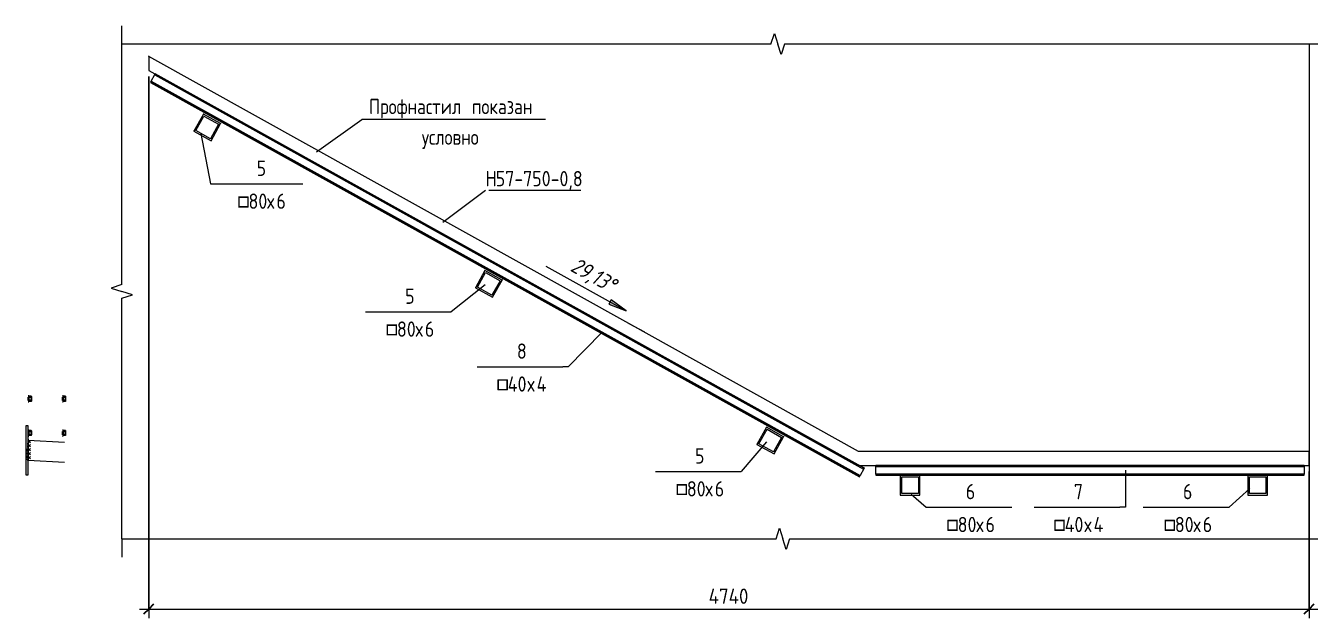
# Model space of a CAD drawing. Header units: millimetres. Extents: x 1343 to 81479, y -38120 to 27770.
# Drawn here: x 26280 to 31528, y -966 to 1454 of the extents above; entities that cross this region are included whole.
import ezdxf

# ---------------------------------------------------------------- set-up
doc = ezdxf.new("R2010")
doc.units = ezdxf.units.MM
doc.linetypes.add('01 Штриховая _4 мм_', pattern=[6, 3.5, -2.5])
for name, color, linetype, lineweight in [('AA_Dim', 7, 'Continuous', 9), ('AA_Dim-25', 7, 'Continuous', 9), ('AA_Oformlenie', 7, 'Continuous', 9), ('AA_Vinoska', 7, 'Continuous', 9), ('AF_Balki', 7, 'Continuous', 20), ('AF_Pokritie', 7, 'Continuous', 9), ('AF_Stena_Опалубка_Существующая', 253, 'Continuous', 20), ('Gen_Dim', 7, 'Continuous', 9), ('KR_Detal', 7, 'Continuous', 20)]:
    doc.layers.add(name, color=color, linetype=linetype, lineweight=lineweight)
doc.styles.add('GOST Common', font='GOST_Common.ttf', dxfattribs={"width": 0.85, "height": 62.5})
doc.styles.add('ISOCPEUR', font='isocpeur.TTF', dxfattribs={"width": 0.85, "height": 62.5})
doc.styles.add('ISOCPEUR_3', font='isocpeur.TTF', dxfattribs={"width": 0.9, "height": 62.5})
doc.styles.add('ISOCPEUR_4', font='isocpeur.TTF', dxfattribs={"width": 0.85, "height": 62.5})
doc.styles.add('ISOCPEUR_I', font='isocpeui.ttf', dxfattribs={"width": 0.85, "height": 63.701923})
doc.dimstyles.new('05_Округл_5мм__прозр_', dxfattribs={"dimscale": 304.8, "dimtxt": 62.672186, "dimasz": 0.139436, "dimexe": 0.123031, "dimexo": 0.082021, "dimgap": 0.008202, "dimtad": 1, "dimdec": 0, "dimrnd": 5, "dimdsep": 46, "dimtxsty": 'ISOCPEUR_3', "dimblk1": 'OBLIQUE', "dimblk2": 'OBLIQUE', "dimsah": 1, "dimcen": 0.09, "dimdle": 0.123031, "dimazin": 0, "dimtfac": 1, "dimtdec": 4, "dimtix": 1, "dimtmove": 0, "dimatfit": 3, "dimfxl": 1, "dimtvp": 1, "dimtolj": 1, "dimtzin": 0, "dimlwd": 18, "dimlwe": 18, "dimarcsym": 2})

# ---------------------------------------------------------------- blocks, each defined once
blk = doc.blocks.new('253_Профиль гнутый сварной квадратный _НесКаркас_Балка_ - Балка_80х6-4084833-КР_РЗ_Км_4')
at = {"layer": 'AF_Balki'}
for p, q in [((2153.4, 1093.5), (2114.5, 1023.5)), ((2122.7, 1025.8), (2155.7, 1085.3)), ((2153.4, 1095.6), (2153.4, 1093.5)), ((2223.3, 1054.6), (2153.4, 1093.5)), ((2155.7, 1085.3), (2215.2, 1052.2)), ((2215.2, 1052.2), (2182.1, 992.7)), ((2184.4, 984.5), (2223.3, 1054.6)), ((2223.3, 1056.7), (2223.3, 1054.6)), ((2114.5, 1025.6), (2114.5, 1023.5)), ((2114.5, 1023.5), (2184.4, 984.5)), ((2182.1, 992.7), (2122.7, 1025.8)), ((2182.1, 994.8), (2182.1, 992.7))]:
    blk.add_line(p, q, dxfattribs=at)
blk = doc.blocks.new('253_Профиль гнутый сварной квадратный _НесКаркас_Балка_ - Балка_80х6-4080235-КР_РЗ_Км_4')
at = {"layer": 'AF_Balki'}
for p, q in [((5000, -381.7), (5000, -382.6)), ((5080, -382.6), (5000, -382.6)), ((5000, -382.6), (5000, -462.7)), ((5006, -456.7), (5006, -388.6)), ((5006, -388.6), (5074, -388.6)), ((5074, -388.6), (5074, -456.7)), ((5080, -381.7), (5080, -382.6)), ((5080, -462.7), (5080, -382.6)), ((5000, -462.7), (5080, -462.7)), ((5006, -454.5), (5006, -456.7)), ((5074, -456.7), (5006, -456.7)), ((5074, -454.5), (5074, -456.7))]:
    blk.add_line(p, q, dxfattribs=at)
blk = doc.blocks.new('253_Профиль гнутый сварной квадратный _НесКаркас_Балка_ - Балка_80х6-4080535-КР_РЗ_Км_4')
at = {"layer": 'AF_Balki'}
for p, q in [((6420, -381.7), (6420, -382.6)), ((6500, -382.6), (6420, -382.6)), ((6420, -382.6), (6420, -462.7)), ((6426, -456.7), (6426, -388.6)), ((6426, -388.6), (6494, -388.6)), ((6494, -388.6), (6494, -456.7)), ((6500, -381.7), (6500, -382.6)), ((6500, -462.7), (6500, -382.6)), ((6420, -462.7), (6500, -462.7)), ((6426, -454.5), (6426, -456.7)), ((6494, -456.7), (6426, -456.7)), ((6494, -454.5), (6494, -456.7))]:
    blk.add_line(p, q, dxfattribs=at)
blk = doc.blocks.new('253_Профиль гнутый сварной квадратный _НесКаркас_Балка_ - Балка_40х4-4135803-КР_РЗ_Км_4')
at = {"layer": 'AF_Balki'}
for p, q in [((1939.1, 1225.8), (1937.2, 1222.3)), ((1937.2, 1222.3), (4832.8, -388.2)), ((1939.1, 1225.8), (1939.9, 1227.1)), ((4834.8, -384.7), (1939.1, 1225.8)), ((1939.9, 1227.1), (1955.4, 1255)), ((1939.9, 1227.1), (4835.5, -383.5)), ((1956.7, 1257.4), (1954.7, 1253.9)), ((1954.7, 1253.9), (4850.4, -356.7)), ((4852.3, -353.2), (1956.7, 1257.4)), ((4834.7, -341.6), (4853.1, -351.9)), ((4851, -355.6), (4835.5, -383.5)), ((4850.4, -356.7), (4852.3, -353.2)), ((4853.1, -351.9), (4852.3, -353.2)), ((4832.8, -388.2), (4834.8, -384.7)), ((4835.5, -383.5), (4834.8, -384.7))]:
    blk.add_line(p, q, dxfattribs=at)
blk = doc.blocks.new('253_Профиль гнутый сварной квадратный _НесКаркас_Балка_ - Балка_80х6-4084834-КР_РЗ_Км_4')
at = {"layer": 'AF_Balki'}
for p, q in [((3303.4, 453.9), (3264.5, 383.8)), ((3272.7, 386.2), (3305.7, 445.7)), ((3303.4, 456), (3303.4, 453.9)), ((3373.3, 414.9), (3303.4, 453.9)), ((3305.7, 445.7), (3365.2, 412.6)), ((3264.5, 386), (3264.5, 383.8)), ((3264.5, 383.8), (3334.4, 344.9)), ((3332.1, 353.1), (3272.7, 386.2)), ((3365.2, 412.6), (3332.1, 353.1)), ((3334.4, 344.9), (3373.3, 414.9)), ((3373.3, 417.1), (3373.3, 414.9)), ((3332.1, 355.2), (3332.1, 353.1))]:
    blk.add_line(p, q, dxfattribs=at)
blk = doc.blocks.new('253_Профиль гнутый сварной квадратный _НесКаркас_Балка_ - Балка_40х4-4135806-КР_РЗ_Км_4')
at = {"layer": 'AF_Balki'}
for p, q in [((6650, -341.6), (4900, -341.6)), ((4900, -341.6), (4900, -345.6)), ((4900, -376.2), (4900, -344.2)), ((4900, -345.6), (6650, -345.6)), ((6650, -345.6), (6650, -341.6)), ((6650, -344.2), (6650, -376.2)), ((4900, -376.2), (6650, -376.2)), ((4900, -377.7), (4900, -376.2)), ((6650, -377.7), (4900, -377.7)), ((4900, -377.7), (4900, -381.7)), ((4900, -381.7), (6650, -381.7)), ((6650, -376.2), (6650, -377.7)), ((6650, -381.7), (6650, -377.7))]:
    blk.add_line(p, q, dxfattribs=at)
blk = doc.blocks.new('011_ЛинияОбрыва _ЭлУзла_Линия_ - Тип 1-4091299-КР_РЗ_Км_4')
at = {"layer": 'AA_Oformlenie'}
for p, q in [((1820.2, -641.8), (4492.5, -641.8)), ((4548.2, -641.8), (7141.3, -641.8))]:
    blk.add_line(p, q, dxfattribs=at)
blk = doc.blocks.new('011_ЛинияОбрыва _ЭлУзла_Линия_ - Тип 1-V14-КР_РЗ_Км_4')
at = {"layer": 'AA_Oformlenie'}
for p, q in [((4471.8, 1379.3), (1820.2, 1379.3)), ((7141.3, 1379.3), (4527.5, 1379.3))]:
    blk.add_line(p, q, dxfattribs=at)
blk = doc.blocks.new('011_ЛинияОбрыва _ЭлУзла_Линия_ - Тип 1-4091602-КР_РЗ_Км_4')
at = {"layer": 'AA_Oformlenie'}
for p, q in [((1820.2, 396.9), (1820.2, 1379.3)), ((1820.2, -641.8), (1820.2, 341.3))]:
    blk.add_line(p, q, dxfattribs=at)
blk = doc.blocks.new('354_Прокат Лист _НесКаркас_РабПлоск_ - 354_Прокат Лист _НесКаркас_РабПлоск_-4002182-КР_УЗ_Км_В')
at = {"layer": 'AF_Balki'}
for p, q in [((-23010.1, -179.6), (-23020.1, -179.6)), ((-23020.1, -179.6), (-23020.1, -379.6)), ((-23010.1, -379.6), (-23010.1, -179.6)), ((-23020.1, -379.6), (-23010.1, -379.6))]:
    blk.add_line(p, q, dxfattribs=at)
blk = doc.blocks.new('354_Анкер клиновой _СоедНесК_РабПлоск_ - M12x120_20-3827929-КР_УЗ_Км_В')
at = {"layer": 'KR_Detal', "lineweight": 9}
for p, q in [((-23007.6, -200.7), (-23006.4, -199.3)), ((-23007.6, -201.9), (-23007.6, -200.7)), ((-23007.6, -209.7), (-23007.6, -202)), ((-23007.6, -217.4), (-23007.6, -209.7)), ((-22997.9, -199.3), (-23006.4, -199.3)), ((-22997.9, -204.5), (-23006.4, -204.5)), ((-22997.9, -199.3), (-22996.8, -200.7)), ((-22996.8, -200.7), (-22996.8, -201.9)), ((-22996.8, -202), (-22996.8, -209.7)), ((-22996.8, -209.7), (-22996.8, -217.4)), ((-23007.6, -218.7), (-23007.6, -217.5)), ((-23006.4, -220.1), (-23007.6, -218.7)), ((-22997.9, -214.9), (-23006.4, -214.9)), ((-22997.9, -220.1), (-23006.4, -220.1)), ((-22996.8, -218.7), (-22997.9, -220.1)), ((-22996.8, -217.5), (-22996.8, -218.7))]:
    blk.add_line(p, q, dxfattribs=at)
for points, knots in [([(-23006.7, -199.7), (-23007, -200), (-23007.4, -200.7), (-23007.6, -201.4), (-23007.6, -201.9)], [0.1691994, 0.1691994, 0.1691994, 0.1691994, 0.5, 1, 1, 1, 1]), ([(-22996.8, -201.9), (-22996.8, -201.4), (-22996.9, -200.7), (-22997.4, -200), (-22997.6, -199.7)], [0, 0, 0, 0, 0.5, 0.8308006, 0.8308006, 0.8308006, 0.8308006]), ([(-23007.6, -217.5), (-23007.6, -217.9), (-23007.4, -218.7), (-23007, -219.4), (-23006.7, -219.6)], [0, 0, 0, 0, 0.5, 0.8308006, 0.8308006, 0.8308006, 0.8308006]), ([(-22997.6, -219.6), (-22997.4, -219.4), (-22996.9, -218.7), (-22996.8, -217.9), (-22996.8, -217.5)], [0.1691994, 0.1691994, 0.1691994, 0.1691994, 0.5, 1, 1, 1, 1])]:
    blk.add_open_spline(points, degree=3, knots=knots, dxfattribs=at)
for points in [[(-23007.6, -201.9), (-23007.6, -202.3), (-23007.4, -203.2), (-23006.8, -204.1), (-23006.4, -204.5)], [(-23006.4, -204.5), (-23006.8, -205.3), (-23007.4, -207), (-23007.6, -208.8), (-23007.6, -209.7)], [(-23007.6, -209.7), (-23007.6, -210.6), (-23007.4, -212.4), (-23006.8, -214), (-23006.4, -214.9)], [(-22997.9, -204.5), (-22997.6, -204.1), (-22997, -203.2), (-22996.8, -202.3), (-22996.8, -201.9)], [(-22996.8, -209.7), (-22996.8, -208.8), (-22997, -207), (-22997.6, -205.3), (-22997.9, -204.5)], [(-22997.9, -214.9), (-22997.6, -214), (-22997, -212.4), (-22996.8, -210.6), (-22996.8, -209.7)], [(-23006.4, -214.9), (-23006.8, -215.3), (-23007.4, -216.1), (-23007.6, -217), (-23007.6, -217.5)], [(-22996.8, -217.5), (-22996.8, -217), (-22997, -216.1), (-22997.6, -215.3), (-22997.9, -214.9)]]:
    blk.add_open_spline(points, degree=3, dxfattribs=at)
blk = doc.blocks.new('354_Шайба_ГОСТ 11371-78_СоедНесК_РабПлоск_ - Шайба_ГОСТ 11371-78-3828094-КР_УЗ_Км_В')
at = {"layer": 'KR_Detal', "lineweight": 9}
for p, q in [((-23007.6, -197.7), (-23010.1, -197.7)), ((-23010.1, -209.7), (-23010.1, -203.1)), ((-23010.1, -216.2), (-23010.1, -209.7)), ((-23007.6, -203.1), (-23007.6, -209.7)), ((-23007.6, -204.1), (-23007.6, -204)), ((-23007.6, -209.7), (-23007.6, -216.2)), ((-23010.1, -221.7), (-23007.6, -221.7))]:
    blk.add_line(p, q, dxfattribs=at)
blk = doc.blocks.new('253_Профиль гнутый сварной квадратный _НесКаркас_Балка_ - Балка_80х6-4080235-КР_УЗ_Км_В')
at = {"layer": 'AF_Balki', "linetype": '01 Штриховая _4 мм_'}
for p, q in [((-23013.9, -307.5), (-23010.8, -251.6)), ((-23010.8, -251.6), (-23010.1, -239.6)), ((-23014.5, -319.5), (-23013.9, -307.5)), ((-23014.5, -319.5), (-23010.1, -319.8))]:
    blk.add_line(p, q, dxfattribs=at)
at = {"layer": 'AF_Balki'}
for p, q in [((-22861.4, -247.9), (-23010.1, -239.6)), ((-23010.1, -319.8), (-22861.4, -328))]:
    blk.add_line(p, q, dxfattribs=at)
blk = doc.blocks.new('Последовательность узлов - Сплошная 2мм М5-2304530-КР_УЗ_Км_В')
at = {"layer": 'AA_Oformlenie'}
for p, q in [((-23010.1, -234.7), (-23010.1, -254.7)), ((-23000.1, -239.7), (-23010.1, -249.7)), ((-23000.1, -249.7), (-23010.1, -239.7)), ((-23010.1, -251), (-23010.1, -271)), ((-23000.1, -256), (-23010.1, -266)), ((-23000.1, -266), (-23010.1, -256)), ((-23010.1, -267.3), (-23010.1, -287.3)), ((-23000.1, -272.3), (-23010.1, -282.3)), ((-23000.1, -282.3), (-23010.1, -272.3)), ((-23010.1, -283.5), (-23010.1, -303.5)), ((-23000.1, -288.5), (-23010.1, -298.5)), ((-23000.1, -298.5), (-23010.1, -288.5)), ((-23010.1, -299.8), (-23010.1, -319.8)), ((-23000.1, -304.8), (-23010.1, -314.8)), ((-23000.1, -314.8), (-23010.1, -304.8))]:
    blk.add_line(p, q, dxfattribs=at)
blk = doc.blocks.new('044_М_Универсальная с полкой - Марка-3031129-КР_РЗ_Км_4')
at = {"layer": 'AA_Vinoska'}
blk.add_line((3319.5, 783), (3694.5, 783), dxfattribs=at)
blk = doc.blocks.new('DIMBLOCK38-КР_РЗ_Км_4')
at = {"layer": 'AA_Dim-25', "lineweight": 18}
for p, q in [((26782.6, 1246.6), (26782.6, -966.2)), ((26782.6, -928.7), (26782.6, 1246.6)), ((31522.6, -366.6), (31522.6, -966.2)), ((31522.6, -928.7), (31522.6, -366.6)), ((26745.1, -928.7), (31522.6, -928.7))]:
    blk.add_line(p, q, dxfattribs=at)
at = {"layer": 'AA_Dim-25', "lineweight": 30}
for p, q in [((26782.6, -928.7), (26761.4, -949.9)), ((26782.6, -928.7), (26803.9, -907.4)), ((31522.6, -928.7), (31501.4, -949.9)), ((31522.6, -928.7), (31543.9, -907.4))]:
    blk.add_line(p, q, dxfattribs=at)
at = {"layer": 'AA_Dim-25', "color": 0, "lineweight": 18, "insert": (29069.8, -844.7), "char_height": 62.5, "width": 198.659, "attachment_point": 1, "line_spacing_factor": 1.135194, "style": 'ISOCPEUR_3'}
blk.add_mtext('4740', dxfattribs=at)
blk = doc.blocks.new('_Oblique')
at = {"color": 0, "linetype": 'ByBlock', "lineweight": -2}
blk.add_line((-0.5, -0.5), (0.5, 0.5), dxfattribs=at)
blk = doc.blocks.new('DIMBLOCK39-КР_РЗ_Км_4')
at = {"layer": 'AA_Dim-25', "lineweight": 18}
for p, q in [((31522.6, -366.6), (31522.6, -966.2)), ((31522.6, -928.7), (31522.6, -366.6)), ((31522.6, -928.7), (31740.1, -928.7)), ((31702.6, -923.6), (31702.6, -966.2)), ((31702.6, -928.7), (31702.6, -923.6))]:
    blk.add_line(p, q, dxfattribs=at)
at = {"layer": 'AA_Dim-25', "lineweight": 30}
for p, q in [((31522.6, -928.7), (31501.4, -949.9)), ((31522.6, -928.7), (31543.9, -907.4)), ((31702.6, -928.7), (31681.4, -949.9)), ((31702.6, -928.7), (31723.9, -907.4))]:
    blk.add_line(p, q, dxfattribs=at)
at = {"layer": 'AA_Dim-25', "color": 0, "lineweight": 18, "insert": (31560, -844.7), "char_height": 62.5, "width": 126.29, "attachment_point": 1, "line_spacing_factor": 1.135194, "style": 'ISOCPEUR_3'}
blk.add_mtext('180', dxfattribs=at)
blk = doc.blocks.new('010_Текст с выноской - Текст 2 строки-4009936-КР_РЗ_Км_4')
at = {"layer": 'AA_Vinoska'}
blk.add_line((3550.9, 1070.9), (2800.9, 1070.9), dxfattribs=at)
blk = doc.blocks.new('043_М_Балки_Полка - Позиция_Наименование_дп14-3916595-КР_РЗ_Км_4')
at = {"layer": 'AA_Vinoska'}
blk.add_line((2208.8, 808.2), (2558.8, 808.2), dxfattribs=at)

msp = doc.modelspace()

# ---------------------------------------------------------------- linework, layer by layer
at = {"layer": 'AA_Vinoska'}
for p, q in [((26672.8499, 1379.3242), (26672.8499, 1454.3242)), ((29324.446, 1379.3242), (29338.5232, 1422.6493)), ((29338.5232, 1422.6493), (29352.6003, 1379.3242)), ((29366.3503, 1336.0229), (29352.6003, 1379.3242)), ((29380.1003, 1379.3242), (29366.3503, 1336.0229)), ((27467.9905, 939.4305), (27653.5091, 1070.9453)), ((26994.8788, 1013.6546), (27035.3901, 808.2042)), ((27035.3901, 808.2042), (27061.4332, 808.2042)), ((27984.3245, 651.9772), (28157.7939, 782.9865)), ((26672.8499, 396.9201), (26629.5248, 382.8429)), ((26629.5248, 382.8429), (26672.8499, 368.7658)), ((26716.1512, 355.0158), (26672.8499, 368.7658)), ((28156.9917, 395.7483), (28017.9618, 285.7889)), ((26672.8499, 341.2658), (26716.1512, 355.0158)), ((28633.4883, 201.4578), (28495.6425, 61.5191)), ((28495.6425, 61.5191), (28474.7135, 61.5191)), ((29306.4146, -245.0698), (29202.1087, -366.6038)), ((30772.401, -361.135), (30772.401, -512.4071)), ((29897.263, -459.4643), (29958.4782, -512.4071)), ((31280.7344, -435.6571), (31195.5037, -512.4071)), ((30772.401, -512.4071), (30749.7549, -512.4071)), ((29345.1003, -641.7927), (29358.8503, -598.4914)), ((29358.8503, -598.4914), (29372.6003, -641.7927)), ((26672.8499, -641.7927), (26672.8499, -716.7927)), ((29386.6775, -685.1177), (29372.6003, -641.7927)), ((29400.7547, -641.7927), (29386.6775, -685.1177))]:
    msp.add_line(p, q, dxfattribs=at)
at = {"layer": 'AF_Balki'}
for p, q in [((29306.0014, -185.7713), (29267.1189, -255.7946)), ((29275.2788, -253.4636), (29308.3288, -193.9438)), ((29306.0014, -183.633), (29306.0014, -185.7713)), ((29375.9167, -224.7138), (29306.0015, -185.7714)), ((29308.3288, -193.9438), (29367.7569, -227.0449)), ((29267.1189, -253.6562), (29267.1189, -255.7946)), ((29267.1189, -255.7946), (29337.0343, -294.7371)), ((29334.7068, -286.5646), (29275.2788, -253.4636)), ((29367.7569, -227.0449), (29334.7068, -286.5646)), ((29337.0343, -294.7371), (29375.9167, -224.7138)), ((29375.9167, -222.5754), (29375.9167, -224.7138)), ((29334.7068, -284.4263), (29334.7068, -286.5646))]:
    msp.add_line(p, q, dxfattribs=at)
at = {"layer": 'AF_Pokritie', "lineweight": 20}
for p, q in [((26782.6003, 1328.6039), (26782.6003, 1330.7423)), ((26782.6003, 1328.6039), (26782.6003, 1271.6039)), ((28743.9539, 237.4642), (26782.6003, 1328.6039)), ((26782.6003, 1271.6039), (28743.9539, 180.4642)), ((29682.6003, -284.6174), (28743.9539, 237.4642)), ((28743.9539, 237.4642), (28807.885, 204.0365)), ((28743.9539, 180.4642), (29682.6003, -341.6174)), ((29682.6003, -282.4862), (29682.6003, -284.6174)), ((31522.6003, -284.6174), (29682.6003, -284.6174)), ((31522.6003, -282.4862), (31522.6003, -284.6174)), ((31522.6003, -341.6174), (31522.6003, -284.6174)), ((29682.6003, -341.6174), (31522.6003, -341.6174))]:
    msp.add_line(p, q, dxfattribs=at)
at = {"layer": 'AF_Stena_Опалубка_Существующая', "color": 254}
msp.add_line((31522.6003, 1379.3242), (31522.6003, -641.7927), dxfattribs=at)

# ---------------------------------------------------------------- block references
at = {"layer": 'AA_Oformlenie'}
for name, p in [('011_ЛинияОбрыва _ЭлУзла_Линия_ - Тип 1-V14-КР_РЗ_Км_4', (24852.6003, 0)), ('011_ЛинияОбрыва _ЭлУзла_Линия_ - Тип 1-4091602-КР_РЗ_Км_4', (24852.6003, 0)), ('Последовательность узлов - Сплошная 2мм М5-2304530-КР_УЗ_Км_В', (49299.9785, 0)), ('011_ЛинияОбрыва _ЭлУзла_Линия_ - Тип 1-4091299-КР_РЗ_Км_4', (24852.6003, 0))]:
    msp.add_blockref(name, p, dxfattribs=at)
at = {"layer": 'AA_Vinoska'}
for name, p in [('010_Текст с выноской - Текст 2 строки-4009936-КР_РЗ_Км_4', (24852.6003, 0)), ('043_М_Балки_Полка - Позиция_Наименование_дп14-3916595-КР_РЗ_Км_4', (24852.6003, 0)), ('044_М_Универсальная с полкой - Марка-3031129-КР_РЗ_Км_4', (24852.6003, 0)), ('043_М_Балки_Полка - Позиция_Наименование_дп14-3916595-КР_РЗ_Км_4', (25459.129, -522.4153)), ('043_М_Балки_Полка - Позиция_Наименование_дп14-3916595-КР_РЗ_Км_4', (25915.8807, -746.6851)), ('043_М_Балки_Полка - Позиция_Наименование_дп14-3916595-КР_РЗ_Км_4', (26643.2758, -1174.808)), ('043_М_Балки_Полка - Позиция_Наименование_дп14-3916595-КР_РЗ_Км_4', (27749.6454, -1320.6113)), ('043_М_Балки_Полка - Позиция_Наименование_дп14-3916595-КР_РЗ_Км_4', (28190.9221, -1320.6113)), ('043_М_Балки_Полка - Позиция_Наименование_дп14-3916595-КР_РЗ_Км_4', (28636.6708, -1320.6113))]:
    msp.add_blockref(name, p, dxfattribs=at)
at = {"layer": 'AF_Balki'}
for name, p in [('253_Профиль гнутый сварной квадратный _НесКаркас_Балка_ - Балка_40х4-4135803-КР_РЗ_Км_4', (24852.6003, 0)), ('253_Профиль гнутый сварной квадратный _НесКаркас_Балка_ - Балка_80х6-4084833-КР_РЗ_Км_4', (24852.6003, 0)), ('253_Профиль гнутый сварной квадратный _НесКаркас_Балка_ - Балка_80х6-4084834-КР_РЗ_Км_4', (24852.6003, 0)), ('354_Прокат Лист _НесКаркас_РабПлоск_ - 354_Прокат Лист _НесКаркас_РабПлоск_-4002182-КР_УЗ_Км_В', (49299.9785, 0)), ('253_Профиль гнутый сварной квадратный _НесКаркас_Балка_ - Балка_40х4-4135806-КР_РЗ_Км_4', (24852.6003, 0)), ('253_Профиль гнутый сварной квадратный _НесКаркас_Балка_ - Балка_80х6-4080235-КР_РЗ_Км_4', (24852.6003, 0)), ('253_Профиль гнутый сварной квадратный _НесКаркас_Балка_ - Балка_80х6-4080535-КР_РЗ_Км_4', (24852.6003, 0))]:
    msp.add_blockref(name, p, dxfattribs=at)
at = {"layer": 'AF_Balki', "linetype": '01 Штриховая _4 мм_'}
msp.add_blockref('253_Профиль гнутый сварной квадратный _НесКаркас_Балка_ - Балка_80х6-4080235-КР_УЗ_Км_В', (49299.9785, 0), dxfattribs=at)
at = {"layer": 'KR_Detal', "lineweight": 9}
for name, p in [('354_Шайба_ГОСТ 11371-78_СоедНесК_РабПлоск_ - Шайба_ГОСТ 11371-78-3828094-КР_УЗ_Км_В', (49299.9785, 140)), ('354_Анкер клиновой _СоедНесК_РабПлоск_ - M12x120_20-3827929-КР_УЗ_Км_В', (49299.9785, 140)), ('354_Шайба_ГОСТ 11371-78_СоедНесК_РабПлоск_ - Шайба_ГОСТ 11371-78-3828094-КР_УЗ_Км_В', (49439.9785, 140)), ('354_Анкер клиновой _СоедНесК_РабПлоск_ - M12x120_20-3827929-КР_УЗ_Км_В', (49439.9785, 140)), ('354_Шайба_ГОСТ 11371-78_СоедНесК_РабПлоск_ - Шайба_ГОСТ 11371-78-3828094-КР_УЗ_Км_В', (49299.9785, 0)), ('354_Анкер клиновой _СоедНесК_РабПлоск_ - M12x120_20-3827929-КР_УЗ_Км_В', (49299.9785, 0)), ('354_Шайба_ГОСТ 11371-78_СоедНесК_РабПлоск_ - Шайба_ГОСТ 11371-78-3828094-КР_УЗ_Км_В', (49439.9785, 0)), ('354_Анкер клиновой _СоедНесК_РабПлоск_ - M12x120_20-3827929-КР_УЗ_Км_В', (49439.9785, 0))]:
    msp.add_blockref(name, p, dxfattribs=at)

# ---------------------------------------------------------------- texts
at = {"layer": 'AA_Vinoska', "char_height": 62.5, "attachment_point": 1}
for s, insert, width, style in [('Профнастил', (27682.4458, 1155.5029), 487.225578, 'GOST Common'), ('\\fGOST Common|b0|i0|c204|p34|;\\W.85; ', (28084.4471, 1155.5029), 22.146617, 'GOST Common'), ('показан', (28102.7199, 1155.5029), 328.792086, 'GOST Common'), ('условно', (27898.1333, 1030.5029), 315.163398, 'GOST Common'), ('\\fISOCPEUR|b0|i0|c204|p34|;\\W.85;5', (27223.3108, 903.0422), 45.99682, 'ISOCPEUR'), ('\\fISOCPEUR|b0|i0|c204|p34|;\\W.85;Н', (28157.7939, 860.9307), 51.107578, 'ISOCPEUR'), ('57-750-0,8', (28199.9619, 860.9307), 436.118, 'ISOCPEUR'), ('\\fISOCPEUR|b0|i0|c130|p34|;\\W.85;□', (27142.4545, 768.768), 57.921922, 'ISOCPEUR_4'), ('80', (27190.2449, 768.768), 91.993641, 'ISOCPEUR'), ('\\fISOCPEUR|b0|i0|c204|p34|;\\W.85;х', (27266.1472, 768.768), 45.99682, 'ISOCPEUR'), ('\\fISOCPEUR|b0|i0|c204|p34|;\\W.85;6', (27304.0984, 768.768), 45.99682, 'ISOCPEUR'), ('\\fISOCPEUR|b0|i0|c204|p34|;\\W.85;5', (27829.8394, 380.6268), 45.99682, 'ISOCPEUR'), ('\\fISOCPEUR|b0|i0|c130|p34|;\\W.85;□', (27748.9831, 246.3527), 57.921922, 'ISOCPEUR_4'), ('80', (27796.7735, 246.3527), 91.993641, 'ISOCPEUR'), ('\\fISOCPEUR|b0|i0|c204|p34|;\\W.85;х', (27872.6758, 246.3527), 45.99682, 'ISOCPEUR'), ('\\fISOCPEUR|b0|i0|c204|p34|;\\W.85;6', (27910.627, 246.3527), 45.99682, 'ISOCPEUR'), ('\\fISOCPEUR|b0|i0|c204|p34|;\\W.85;8', (28286.5911, 156.3571), 45.99682, 'ISOCPEUR'), ('\\fISOCPEUR|b0|i0|c130|p34|;\\W.85;□', (28201.4849, 22.0829), 57.921922, 'ISOCPEUR_4'), ('40', (28249.2752, 22.0829), 97.104398, 'ISOCPEUR'), ('\\fISOCPEUR|b0|i0|c204|p34|;\\W.85;х', (28329.3944, 22.0829), 45.99682, 'ISOCPEUR'), ('\\fISOCPEUR|b0|i0|c204|p34|;\\W.85;4', (28367.3456, 22.0829), 51.107578, 'ISOCPEUR'), ('\\fISOCPEUR|b0|i0|c204|p34|;\\W.85;5', (29013.9863, -271.7659), 45.99682, 'ISOCPEUR'), ('\\fISOCPEUR|b0|i0|c130|p34|;\\W.85;□', (28933.13, -406.04), 57.921922, 'ISOCPEUR_4'), ('80', (28980.9204, -406.04), 91.993641, 'ISOCPEUR'), ('\\fISOCPEUR|b0|i0|c204|p34|;\\W.85;6', (29094.7739, -406.04), 45.99682, 'ISOCPEUR'), ('\\fISOCPEUR|b0|i0|c204|p34|;\\W.85;6', (30120.3558, -417.5692), 45.99682, 'ISOCPEUR'), ('\\fISOCPEUR|b0|i0|c204|p34|;\\W.85;7', (30561.6325, -417.5692), 45.99682, 'ISOCPEUR'), ('\\fISOCPEUR|b0|i0|c204|p34|;\\W.85;6', (31007.3813, -417.5692), 45.99682, 'ISOCPEUR'), ('\\fISOCPEUR|b0|i0|c204|p34|;\\W.85;х', (29056.8227, -406.04), 45.99682, 'ISOCPEUR'), ('\\fISOCPEUR|b0|i0|c130|p34|;\\W.85;□', (30039.4996, -551.8433), 57.921922, 'ISOCPEUR_4'), ('80', (30087.2899, -551.8433), 91.993641, 'ISOCPEUR'), ('\\fISOCPEUR|b0|i0|c204|p34|;\\W.85;х', (30163.1923, -551.8433), 45.99682, 'ISOCPEUR'), ('\\fISOCPEUR|b0|i0|c204|p34|;\\W.85;6', (30201.1434, -551.8433), 45.99682, 'ISOCPEUR'), ('\\fISOCPEUR|b0|i0|c130|p34|;\\W.85;□', (30476.5263, -551.8433), 57.921922, 'ISOCPEUR_4'), ('40', (30524.3166, -551.8433), 97.104398, 'ISOCPEUR'), ('\\fISOCPEUR|b0|i0|c204|p34|;\\W.85;х', (30604.4358, -551.8433), 45.99682, 'ISOCPEUR'), ('\\fISOCPEUR|b0|i0|c204|p34|;\\W.85;4', (30642.3869, -551.8433), 51.107578, 'ISOCPEUR'), ('\\fISOCPEUR|b0|i0|c130|p34|;\\W.85;□', (30926.525, -551.8433), 57.921922, 'ISOCPEUR_4'), ('80', (30974.3154, -551.8433), 91.993641, 'ISOCPEUR'), ('\\fISOCPEUR|b0|i0|c204|p34|;\\W.85;х', (31050.2177, -551.8433), 45.99682, 'ISOCPEUR'), ('\\fISOCPEUR|b0|i0|c204|p34|;\\W.85;6', (31088.1689, -551.8433), 45.99682, 'ISOCPEUR')]:
    msp.add_mtext(s, dxfattribs=dict(at, insert=insert, width=width, style=style))

# ---------------------------------------------------------------- dimensions: what is measured, and where the dimension line sits
at = {"layer": 'AA_Dim', "lineweight": 18}
for base, p1, p2, override, picture, middle in [((31522.6003, -928.6688), (26782.6003, 1271.6039), (31522.6003, -341.6174), {"dimpost": '<>', "dimfxl": 5007.003386}, 'DIMBLOCK38-КР_РЗ_Км_4', (29152.6003, -894.9188)), ((31702.6003, -928.6688), (31522.6003, -341.6174), (31702.6003, -898.6168), {"dimpost": '<>', "dimfxl": 585.361689}, 'DIMBLOCK39-КР_РЗ_Км_4', (31612.6003, -894.9188))]:
    dim = msp.add_linear_dim(base=base, p1=p1, p2=p2, dimstyle='05_Округл_5мм__прозр_', override=override, dxfattribs=at)
    dim.commit()
    dim.dimension.update_dxf_attribs({"geometry": picture, "text_midpoint": middle})

# ---------------------------------------------------------------- next in the draw order: texts
at = {"layer": 'Gen_Dim', "insert": (28531.8419, 510.6587), "char_height": 63.70192, "width": 230.122872, "attachment_point": 1, "rotation": 330.8652743, "line_spacing_factor": 1.135194, "style": 'ISOCPEUR_I', "bg_fill": 3, "box_fill_scale": 1.25, "bg_fill_color": 256, "bg_fill_true_color": 13158600, "bg_fill_transparency": 0}
msp.add_mtext('29,13°', dxfattribs=at)

# ---------------------------------------------------------------- next in the draw order: hatches: boundary and pattern name
at = {"layer": 'Gen_Dim'}
msp.add_hatch(color=256, dxfattribs=at).paths.add_polyline_path([(28732.8832, 289.2841), (28672.1797, 334.4237), (28662.5651, 317.1743)])

# ---------------------------------------------------------------- next in the draw order: linework, layer by layer
for p, q in [((28405.3292, 471.8585), (28732.8832, 289.2841)), ((28672.1797, 334.4237), (28662.5651, 317.1743)), ((28662.5651, 317.1743), (28732.8832, 289.2841)), ((28732.8832, 289.2841), (28672.1797, 334.4237))]:
    msp.add_line(p, q, dxfattribs=at)

doc.saveas('drawing.dxf')
